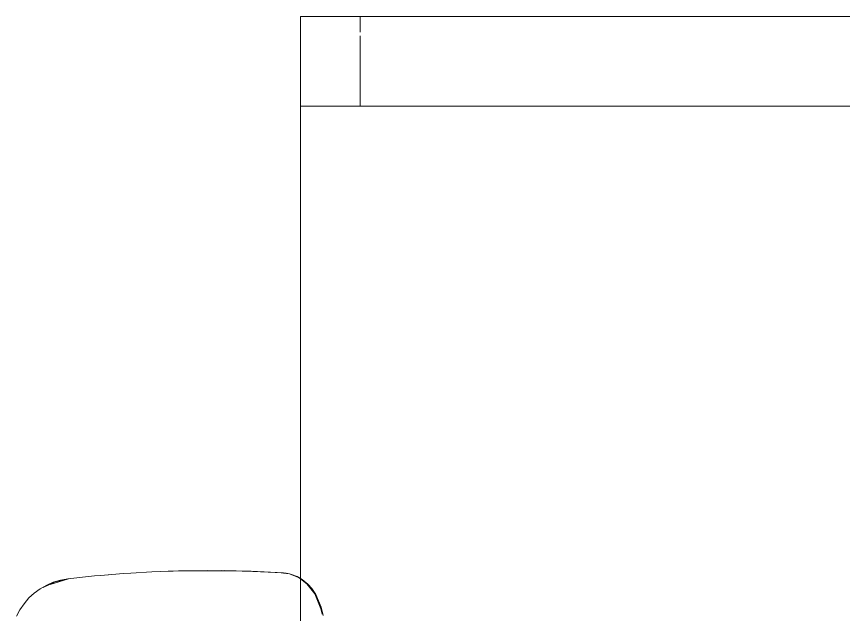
# Model space of a CAD drawing. Header units: millimetres. Extents: x 79795 to 317870, y -36033 to 97293.
# Drawn here: x 182462 to 183017, y 10397 to 10798 of the extents above; entities that cross this region are included whole.
import ezdxf

# ---------------------------------------------------------------- set-up
doc = ezdxf.new("R2010")
doc.units = ezdxf.units.MM
doc.header["$MEASUREMENT"] = 0
doc.layers.add('G-IMPT', color=8, linetype='CONTINUOUS', lineweight=9)
doc.layers.add('I-FURN', color=8, linetype='CONTINUOUS', lineweight=9)

msp = doc.modelspace()

# ---------------------------------------------------------------- linework, layer by layer
at = {"layer": 'G-IMPT'}
for p, q in [((182514.79, 10422.95), (182496.87, 10421.04)), ((182518.92, 10423.29), (182514.79, 10422.95)), ((182533.98, 10424.54), (182518.92, 10423.29)), ((182525.8, 10423.89), (182524.12, 10423.72)), ((182533.98, 10424.54), (182539.07, 10424.87)), ((182539.07, 10424.87), (182553.21, 10425.68)), ((182559.23, 10425.93), (182553.21, 10425.68)), ((182559.23, 10425.93), (182570.99, 10426.32)), ((182564.12, 10426.07), (182566.05, 10426.18)), ((182566.05, 10426.18), (182567.55, 10426.2)), ((182579.41, 10426.49), (182570.99, 10426.32)), ((182579.41, 10426.49), (182590.2, 10426.57)), ((182579.41, 10426.49), (182599.59, 10426.53)), ((182579.41, 10426.49), (182609.43, 10426.37)), ((182609.43, 10426.37), (182590.2, 10426.57)), ((182599.59, 10426.53), (182609.43, 10426.37)), ((182599.59, 10426.53), (182620.99, 10426.03)), ((182599.59, 10426.53), (182619.78, 10426.07)), ((182599.59, 10426.49), (182601.63, 10426.51)), ((182601.63, 10426.51), (182603.54, 10426.44)), ((182609.43, 10426.37), (182620.99, 10426.03)), ((182620.99, 10426.03), (182619.78, 10426.07)), ((182619.78, 10426.07), (182641.56, 10424.98)), ((182619.78, 10426.07), (182639.96, 10425.09)), ((182620.99, 10426.03), (182641.56, 10424.98)), ((182641.56, 10424.98), (182639.96, 10425.09)), ((182641.56, 10424.98), (182643.21, 10424.73)), ((182645.43, 10424.26), (182641.58, 10424.85)), ((182645.61, 10424.28), (182643.21, 10424.73)), ((182645.43, 10424.26), (182651.62, 10421.85)), ((182645.61, 10424.28), (182646.95, 10423.91)), ((182650.59, 10422.52), (182646.95, 10423.91)), ((182488.41, 10419), (182480.35, 10415.26)), ((182482.72, 10416.87), (182486.96, 10418.68)), ((182497.38, 10421.04), (182484.92, 10417.21)), ((182484.92, 10417.21), (182494.06, 10420.12)), ((182486.96, 10418.68), (182491.82, 10420.15)), ((182488.41, 10419), (182496.81, 10420.91)), ((182496.87, 10421.04), (182491.82, 10420.15)), ((182497.38, 10421.04), (182494.06, 10420.12)), ((182650.59, 10422.52), (182652.83, 10421.24)), ((182651.62, 10421.85), (182652.83, 10420.96)), ((182652.83, 10421.24), (182654.03, 10420.56)), ((182652.83, 10420.96), (182657.25, 10417.68)), ((182654.03, 10420.56), (182657.77, 10417.48)), ((182657.25, 10417.68), (182662.46, 10410.89)), ((182660.43, 10414.45), (182657.77, 10417.48)), ((182474.2, 10411.36), (182478.28, 10414.36)), ((182482.72, 10416.87), (182478.28, 10414.36)), ((182663.09, 10410.4), (182660.43, 10414.45)), ((182467.44, 10404.36), (182470.76, 10408.2)), ((182474.2, 10411.36), (182470.76, 10408.2)), ((182662.46, 10410.89), (182664.3, 10406.5)), ((182663.09, 10410.4), (182665.07, 10406.33)), ((182666.63, 10400.88), (182664.3, 10406.5)), ((182666.66, 10401.99), (182665.07, 10406.33)), ((182464.61, 10400.19), (182467.44, 10404.36)), ((182666.63, 10400.88), (182667.34, 10397.41)), ((182666.66, 10401.99), (182668.09, 10396.51)), ((182464.61, 10400.19), (182462.42, 10396.03))]:
    msp.add_line(p, q, dxfattribs=at)
at = {"layer": 'I-FURN'}
for p, q in [((182692.83, 10798.09), (182652.83, 10798.09)), ((182652.83, 10798.09), (183087.47, 10798.09)), ((182652.83, 10798.09), (182652.83, 10738.09)), ((182652.83, 10798.09), (182652.83, 10738.09)), ((183452.83, 10798.09), (182652.83, 10798.09)), ((182652.83, 10798.09), (182652.83, 9398.09)), ((182652.83, 9398.09), (182652.83, 10798.09)), ((182652.83, 10798.09), (183452.83, 10798.09)), ((184212.83, 10798.09), (182692.83, 10798.09)), ((182692.83, 10798.09), (182692.83, 10787.51)), ((182692.83, 10798.09), (182692.83, 10787.51)), ((182692.83, 10785.19), (182692.83, 10738.09)), ((182692.83, 10785.19), (182692.83, 10738.09)), ((183087.47, 10738.09), (182652.83, 10738.09)), ((182652.83, 10738.09), (182692.31, 10738.09)), ((182692.83, 10738.09), (184212.83, 10738.09))]:
    msp.add_line(p, q, dxfattribs=at)

doc.saveas('drawing.dxf')
